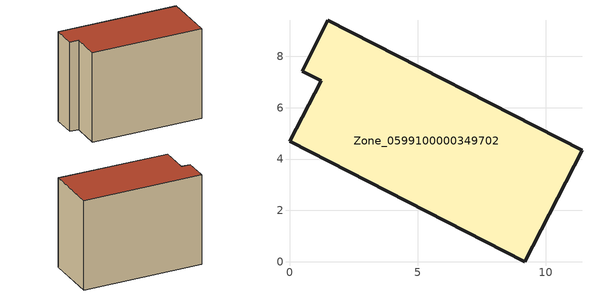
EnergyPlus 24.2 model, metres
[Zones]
Zone_0599100000349702
 floor ground (C_G): 11.4,4.35 9.18,0 0,4.7 1.23,7.06 0.5,7.43 1.5,9.41 z4.04
 wall outside (C_F): 9.18,0 11.4,4.35 1.5,9.41 0.5,7.43 1.23,7.06 0,4.7 9.18,0 z4.04:12.44
 roof outside (C_R): 0,4.7 9.18,0 11.4,4.35 1.5,9.41 0.5,7.43 1.23,7.06 z12.44
[BUILDING]
Pand.0599100000349702: North Axis=0; Terrain=City; Loads Convergence Tolerance Value=0.04; Temperature Convergence Tolerance Value=0.4; Solar Distribution=FullExterior; Maximum Number of Warmup Days=25; Minimum Number of Warmup Days=1
[Site:Location]
Rotterdam.The.Hague.AP_ZH_NLD Design_Conditions: Latitude=51.96; Longitude=4.45; Time Zone=1; Elevation=-4.5
[SITE:GROUNDTEMPERATURE:BUILDINGSURFACE]
18, 18, 18, 18, 18, 18, 18, 18, 18, 18, 18, 18
[MATERIAL] Thermal Absorptance=0.9; Solar Absorptance=0.7; Visible Absorptance=0.7
Name | Roughness | Thickness | Conductivity | Density | Specific Heat
G.TC.1992-2005 | MediumSmooth | 0.15 | 0.06 | 540 | 1210
F.TC.1992-2005 | Rough | 0.3 | 0.12 | 1920 | 840
R.TC.1992-2005 | MediumRough | 0.2 | 0.08 | 1500 | 1000
[CONSTRUCTION]
C_G: G.TC.1992-2005
C_F: F.TC.1992-2005
C_R: R.TC.1992-2005
[ZONE]
Zone_0599100000349702: Type=1; Multiplier=1; Ceiling Height=Autocalculate; Volume=Autocalculate; Floor Area=autocalculate; Part of Total Floor Area=Yes
[ZONEINFILTRATION:DESIGNFLOWRATE]
Infil_Zone_0599100000349702: Zone or ZoneList or Space or SpaceList=Zone_0599100000349702; Schedule=AlwaysOn; Design Flow Rate Calculation Method=Flow/Area; Flow Rate per Floor Area=0.0015; Constant Term Coefficient=1; Temperature Term Coefficient=0; Velocity Term Coefficient=0; Velocity Squared Term Coefficient=0
[HVACTEMPLATE:ZONE:IDEALLOADSAIRSYSTEM]
Zone_0599100000349702: Maximum Heating Supply Air Temperature=50; Minimum Cooling Supply Air Temperature=13; Maximum Heating Supply Air Humidity Ratio=0.0156; Minimum Cooling Supply Air Humidity Ratio=0.0077; Heating Limit=NoLimit; Cooling Limit=NoLimit; Dehumidification Control Type=ConstantSensibleHeatRatio; Cooling Sensible Heat Ratio=0.7; Dehumidification Setpoint=60; Humidification Control Type=None; Humidification Setpoint=30; Outdoor Air Method=None; Outdoor Air Flow Rate per Person=0.00944; Outdoor Air Flow Rate per Zone Floor Area=0; Outdoor Air Flow Rate per Zone=0; Demand Controlled Ventilation Type=None; Outdoor Air Economizer Type=NoEconomizer; Heat Recovery Type=None; Sensible Heat Recovery Effectiveness=0.7; Latent Heat Recovery Effectiveness=0.65
[ZONECONTROL:THERMOSTAT]
ThermostatControl_Zone_0599100000349702: Zone or ZoneList=Zone_0599100000349702; Control Type Schedule=DualSetpointControlType; Control 1=Thermostat_Zone_0599100000349702; Temperature Difference Between Cutout And Setpoint=0
[THERMOSTATSETPOINT:DUALSETPOINT]
Thermostat_Zone_0599100000349702: Heating Setpoint Temperature Schedule=HeatingSetpoint_Zone_0599100000349702; Cooling Setpoint Temperature Schedule=CoolingSetpoint_Zone_0599100000349702
[SCHEDULE:COMPACT]
HeatingSetpoint_Zone_0599100000349702: Through: 12/31, For: AllDays, Until: 24:00, 21
CoolingSetpoint_Zone_0599100000349702: Through: 12/31, For: AllDays, Until: 24:00, 24
DualSetpointControlType: Through: 12/31, For: AllDays, Until: 24:00, 4
AlwaysOn: Through: 12/31, For: AllDays, Until: 24:00, 1
